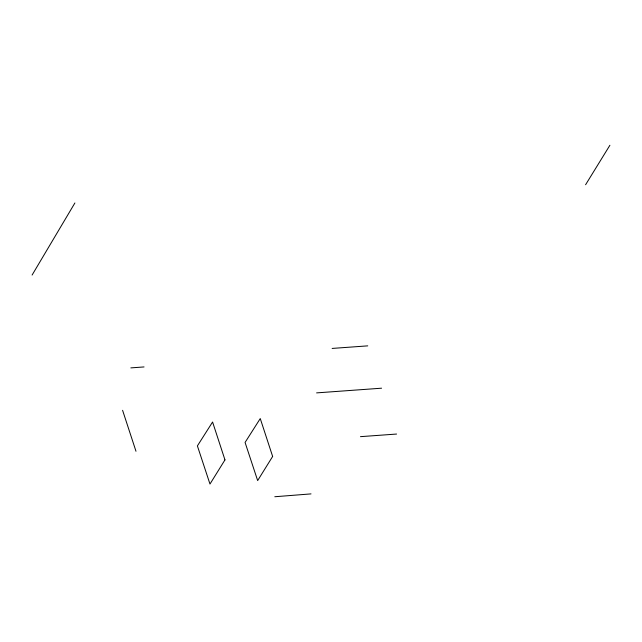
<?xml version="1.0" encoding="UTF-8"?>
<svg xmlns="http://www.w3.org/2000/svg" width="642" height="642" viewBox="0 0 642 642"><rect width="100%" height="100%" fill="white"/><g stroke="black" fill="none" stroke-linecap="round" stroke-linejoin="round"><path stroke-width="0.96" d="M32.1 275.049L74.905 202.968M585.592 184.736L609.9 145.261M274.8 496.739L311.017 493.891M332.139 348.429L367.746 345.861M130.84 367.89L144.049 366.935M316.602 392.888L381.581 388.193M360.467 436.656L396.571 434.048M122.59 410.31L135.984 451.262M224.965 459.897L209.974 484.036L197.399 445.893L212.582 422.019L224.965 459.897M272.641 456.446L257.659 480.585L245.075 442.45L260.259 418.568L272.641 456.446"/></g></svg>
